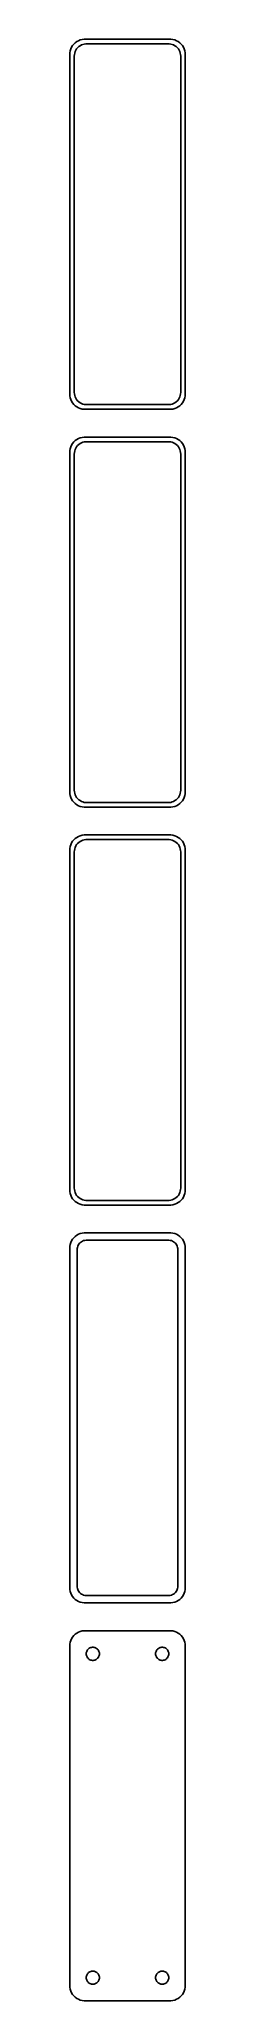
# Model space of a CAD drawing. Header units: metres. Extents: x -19 to 19, y 585 to 1221.
import ezdxf

# ---------------------------------------------------------------- set-up
doc = ezdxf.new("R2010")
doc.units = ezdxf.units.M

msp = doc.modelspace()

# ---------------------------------------------------------------- linework, layer by layer
for p, q in [((-18.7106, 1216.63), (-18.75, 1216)), ((-18.75, 1216), (-18.75, 1106)), ((-18.5929, 1217.24), (-18.7106, 1216.63)), ((-18.3989, 1217.84), (-18.5929, 1217.24)), ((-18.1315, 1218.41), (-18.3989, 1217.84)), ((-17.7951, 1218.94), (-18.1315, 1218.41)), ((-17.3948, 1219.42), (-17.7951, 1218.94)), ((-16.9371, 1219.85), (-17.3948, 1219.42)), ((-17.25, 1215.5), (-17.2184, 1216)), ((-17.25, 1106.5), (-17.25, 1215.5)), ((-17.2184, 1216), (-17.1243, 1216.49)), ((-17.1243, 1216.49), (-16.9691, 1216.97)), ((-16.9691, 1216.97), (-16.7552, 1217.43)), ((-16.4291, 1220.22), (-16.9371, 1219.85)), ((-16.7552, 1217.43), (-16.4861, 1217.85)), ((-16.4861, 1217.85), (-16.1659, 1218.24)), ((-15.8789, 1220.52), (-16.4291, 1220.22)), ((-16.1659, 1218.24), (-15.7997, 1218.58)), ((-15.2951, 1220.76), (-15.8789, 1220.52)), ((-15.7997, 1218.58), (-15.3933, 1218.88)), ((-15.3933, 1218.88), (-14.9531, 1219.12)), ((-14.6869, 1220.91), (-15.2951, 1220.76)), ((-14.9531, 1219.12), (-14.4861, 1219.3)), ((-14.0639, 1220.99), (-14.6869, 1220.91)), ((-14.4861, 1219.3), (-13.9995, 1219.43)), ((14.0639, 1220.99), (-14.0639, 1220.99)), ((-13.9995, 1219.43), (-13.5012, 1219.49)), ((-13.5012, 1219.49), (13.5012, 1219.49)), ((13.5012, 1219.49), (13.9995, 1219.43)), ((13.9995, 1219.43), (14.4861, 1219.3)), ((14.6869, 1220.91), (14.0639, 1220.99)), ((14.4861, 1219.3), (14.9531, 1219.12)), ((15.2951, 1220.76), (14.6869, 1220.91)), ((14.9531, 1219.12), (15.3933, 1218.88)), ((15.8789, 1220.52), (15.2951, 1220.76)), ((15.3933, 1218.88), (15.7997, 1218.58)), ((15.7997, 1218.58), (16.1659, 1218.24)), ((16.4291, 1220.22), (15.8789, 1220.52)), ((16.1659, 1218.24), (16.4861, 1217.85)), ((16.9371, 1219.85), (16.4291, 1220.22)), ((16.4861, 1217.85), (16.7552, 1217.43)), ((16.7552, 1217.43), (16.9691, 1216.97)), ((17.3948, 1219.42), (16.9371, 1219.85)), ((16.9691, 1216.97), (17.1243, 1216.49)), ((17.1243, 1216.49), (17.2184, 1216)), ((17.2184, 1216), (17.25, 1215.5)), ((17.25, 1215.5), (17.25, 1106.5)), ((17.7951, 1218.94), (17.3948, 1219.42)), ((18.1315, 1218.41), (17.7951, 1218.94)), ((18.3989, 1217.84), (18.1315, 1218.41)), ((18.5929, 1217.24), (18.3989, 1217.84)), ((18.7106, 1216.63), (18.5929, 1217.24)), ((18.75, 1216), (18.7106, 1216.63)), ((18.75, 1106), (18.75, 1216)), ((-18.75, 1106), (-18.7106, 1105.37)), ((-18.7106, 1105.37), (-18.5929, 1104.76)), ((-18.5929, 1104.76), (-18.3989, 1104.16)), ((-18.3989, 1104.16), (-18.1315, 1103.59)), ((-18.1315, 1103.59), (-17.7951, 1103.06)), ((-17.7951, 1103.06), (-17.3948, 1102.58)), ((-17.3948, 1102.58), (-16.9371, 1102.15)), ((-17.2184, 1106), (-17.25, 1106.5)), ((-17.1243, 1105.51), (-17.2184, 1106)), ((-16.9691, 1105.03), (-17.1243, 1105.51)), ((-16.7552, 1104.57), (-16.9691, 1105.03)), ((-16.9371, 1102.15), (-16.4291, 1101.78)), ((-16.4861, 1104.15), (-16.7552, 1104.57)), ((-16.1659, 1103.76), (-16.4861, 1104.15)), ((-16.4291, 1101.78), (-15.8789, 1101.48)), ((-15.7997, 1103.42), (-16.1659, 1103.76)), ((-15.8789, 1101.48), (-15.2951, 1101.24)), ((-15.3933, 1103.12), (-15.7997, 1103.42)), ((-14.9531, 1102.88), (-15.3933, 1103.12)), ((-15.2951, 1101.24), (-14.6869, 1101.09)), ((-14.4861, 1102.7), (-14.9531, 1102.88)), ((-14.6869, 1101.09), (-14.0639, 1101.01)), ((-13.9995, 1102.57), (-14.4861, 1102.7)), ((-14.0639, 1101.01), (14.0639, 1101.01)), ((-13.5012, 1102.51), (-13.9995, 1102.57)), ((13.5012, 1102.51), (-13.5012, 1102.51)), ((13.9995, 1102.57), (13.5012, 1102.51)), ((14.4861, 1102.7), (13.9995, 1102.57)), ((14.0639, 1101.01), (14.6869, 1101.09)), ((14.9531, 1102.88), (14.4861, 1102.7)), ((14.6869, 1101.09), (15.2951, 1101.24)), ((15.3933, 1103.12), (14.9531, 1102.88)), ((15.2951, 1101.24), (15.8789, 1101.48)), ((15.7997, 1103.42), (15.3933, 1103.12)), ((16.1659, 1103.76), (15.7997, 1103.42)), ((15.8789, 1101.48), (16.4291, 1101.78)), ((16.4861, 1104.15), (16.1659, 1103.76)), ((16.4291, 1101.78), (16.9371, 1102.15)), ((16.7552, 1104.57), (16.4861, 1104.15)), ((16.9691, 1105.03), (16.7552, 1104.57)), ((16.9371, 1102.15), (17.3948, 1102.58)), ((17.1243, 1105.51), (16.9691, 1105.03)), ((17.2184, 1106), (17.1243, 1105.51)), ((17.25, 1106.5), (17.2184, 1106)), ((17.3948, 1102.58), (17.7951, 1103.06)), ((17.7951, 1103.06), (18.1315, 1103.59)), ((18.1315, 1103.59), (18.3989, 1104.16)), ((18.3989, 1104.16), (18.5929, 1104.76)), ((18.5929, 1104.76), (18.7106, 1105.37)), ((18.7106, 1105.37), (18.75, 1106)), ((-18.7106, 1087.63), (-18.75, 1087)), ((-18.5929, 1088.24), (-18.7106, 1087.63)), ((-18.3989, 1088.84), (-18.5929, 1088.24)), ((-18.1315, 1089.41), (-18.3989, 1088.84)), ((-17.7951, 1089.94), (-18.1315, 1089.41)), ((-17.3948, 1090.42), (-17.7951, 1089.94)), ((-16.9371, 1090.85), (-17.3948, 1090.42)), ((-17.1243, 1087.49), (-16.9691, 1087.97)), ((-16.9691, 1087.97), (-16.7552, 1088.43)), ((-16.4291, 1091.22), (-16.9371, 1090.85)), ((-16.7552, 1088.43), (-16.4861, 1088.85)), ((-16.4861, 1088.85), (-16.1659, 1089.24)), ((-15.8789, 1091.52), (-16.4291, 1091.22)), ((-16.1659, 1089.24), (-15.7997, 1089.58)), ((-15.2951, 1091.76), (-15.8789, 1091.52)), ((-15.7997, 1089.58), (-15.3933, 1089.88)), ((-15.3933, 1089.88), (-14.9531, 1090.12)), ((-14.6869, 1091.91), (-15.2951, 1091.76)), ((-14.9531, 1090.12), (-14.4861, 1090.3)), ((-14.0639, 1091.99), (-14.6869, 1091.91)), ((-14.4861, 1090.3), (-13.9995, 1090.43)), ((14.0639, 1091.99), (-14.0639, 1091.99)), ((-13.9995, 1090.43), (-13.5012, 1090.49)), ((-13.5012, 1090.49), (13.5012, 1090.49)), ((13.5012, 1090.49), (13.9995, 1090.43)), ((13.9995, 1090.43), (14.4861, 1090.3)), ((14.6869, 1091.91), (14.0639, 1091.99)), ((14.4861, 1090.3), (14.9531, 1090.12)), ((15.2951, 1091.76), (14.6869, 1091.91)), ((14.9531, 1090.12), (15.3933, 1089.88)), ((15.8789, 1091.52), (15.2951, 1091.76)), ((15.3933, 1089.88), (15.7997, 1089.58)), ((15.7997, 1089.58), (16.1659, 1089.24)), ((16.4291, 1091.22), (15.8789, 1091.52)), ((16.1659, 1089.24), (16.4861, 1088.85)), ((16.9371, 1090.85), (16.4291, 1091.22)), ((16.4861, 1088.85), (16.7552, 1088.43)), ((16.7552, 1088.43), (16.9691, 1087.97)), ((17.3948, 1090.42), (16.9371, 1090.85)), ((16.9691, 1087.97), (17.1243, 1087.49)), ((17.7951, 1089.94), (17.3948, 1090.42)), ((18.1315, 1089.41), (17.7951, 1089.94)), ((18.3989, 1088.84), (18.1315, 1089.41)), ((18.5929, 1088.24), (18.3989, 1088.84)), ((18.7106, 1087.63), (18.5929, 1088.24)), ((18.75, 1087), (18.7106, 1087.63)), ((-18.75, 1087), (-18.75, 977)), ((-17.25, 1086.5), (-17.2184, 1087)), ((-17.25, 977.5), (-17.25, 1086.5)), ((-17.2184, 1087), (-17.1243, 1087.49)), ((17.1243, 1087.49), (17.2184, 1087)), ((17.2184, 1087), (17.25, 1086.5)), ((17.25, 1086.5), (17.25, 977.5)), ((18.75, 977), (18.75, 1087)), ((-18.75, 977), (-18.7106, 976.373)), ((-18.7106, 976.373), (-18.5929, 975.757)), ((-18.5929, 975.757), (-18.3989, 975.159)), ((-18.3989, 975.159), (-18.1315, 974.591)), ((-18.1315, 974.591), (-17.7951, 974.061)), ((-17.7951, 974.061), (-17.3948, 973.577)), ((-17.3948, 973.577), (-16.9371, 973.147)), ((-17.2184, 976.999), (-17.25, 977.5)), ((-17.1243, 976.505), (-17.2184, 976.999)), ((-16.9691, 976.028), (-17.1243, 976.505)), ((-16.7552, 975.573), (-16.9691, 976.028)), ((-16.9371, 973.147), (-16.4291, 972.778)), ((-16.4861, 975.149), (-16.7552, 975.573)), ((-16.1659, 974.762), (-16.4861, 975.149)), ((-15.7997, 974.418), (-16.1659, 974.762)), ((-15.3933, 974.123), (-15.7997, 974.418)), ((-14.9531, 973.881), (-15.3933, 974.123)), ((-14.4861, 973.696), (-14.9531, 973.881)), ((-13.9995, 973.571), (-14.4861, 973.696)), ((-13.5012, 973.508), (-13.9995, 973.571)), ((13.5012, 973.508), (-13.5012, 973.508)), ((13.9995, 973.571), (13.5012, 973.508)), ((14.4861, 973.696), (13.9995, 973.571)), ((14.9531, 973.881), (14.4861, 973.696)), ((15.3933, 974.123), (14.9531, 973.881)), ((15.7997, 974.418), (15.3933, 974.123)), ((16.1659, 974.762), (15.7997, 974.418)), ((16.4861, 975.149), (16.1659, 974.762)), ((16.4291, 972.778), (16.9371, 973.147)), ((16.7552, 975.573), (16.4861, 975.149)), ((16.9691, 976.028), (16.7552, 975.573)), ((16.9371, 973.147), (17.3948, 973.577)), ((17.1243, 976.505), (16.9691, 976.028)), ((17.2184, 976.999), (17.1243, 976.505)), ((17.25, 977.5), (17.2184, 976.999)), ((17.3948, 973.577), (17.7951, 974.061)), ((17.7951, 974.061), (18.1315, 974.591)), ((18.1315, 974.591), (18.3989, 975.159)), ((18.3989, 975.159), (18.5929, 975.757)), ((18.5929, 975.757), (18.7106, 976.373)), ((18.7106, 976.373), (18.75, 977)), ((-16.4291, 972.778), (-15.8789, 972.476)), ((-15.8789, 972.476), (-15.2951, 972.245)), ((-15.2951, 972.245), (-14.6869, 972.089)), ((-14.6869, 972.089), (-14.0639, 972.01)), ((-14.0639, 972.01), (14.0639, 972.01)), ((14.0639, 972.01), (14.6869, 972.089)), ((14.6869, 972.089), (15.2951, 972.245)), ((15.2951, 972.245), (15.8789, 972.476)), ((15.8789, 972.476), (16.4291, 972.778)), ((-18.1315, 960.409), (-18.3989, 959.841)), ((-17.7951, 960.939), (-18.1315, 960.409)), ((-17.3948, 961.423), (-17.7951, 960.939)), ((-16.9371, 961.853), (-17.3948, 961.423)), ((-16.4291, 962.222), (-16.9371, 961.853)), ((-15.8789, 962.524), (-16.4291, 962.222)), ((-16.1659, 960.238), (-15.7997, 960.582)), ((-15.2951, 962.755), (-15.8789, 962.524)), ((-15.7997, 960.582), (-15.3933, 960.877)), ((-15.3933, 960.877), (-14.9531, 961.119)), ((-14.6869, 962.911), (-15.2951, 962.755)), ((-14.9531, 961.119), (-14.4861, 961.304)), ((-14.0639, 962.99), (-14.6869, 962.911)), ((-14.4861, 961.304), (-13.9995, 961.429)), ((14.0639, 962.99), (-14.0639, 962.99)), ((-13.9995, 961.429), (-13.5012, 961.492)), ((-13.5012, 961.492), (13.5012, 961.492)), ((13.5012, 961.492), (13.9995, 961.429)), ((13.9995, 961.429), (14.4861, 961.304)), ((14.6869, 962.911), (14.0639, 962.99)), ((14.4861, 961.304), (14.9531, 961.119)), ((15.2951, 962.755), (14.6869, 962.911)), ((14.9531, 961.119), (15.3933, 960.877)), ((15.8789, 962.524), (15.2951, 962.755)), ((15.3933, 960.877), (15.7997, 960.582)), ((15.7997, 960.582), (16.1659, 960.238)), ((16.4291, 962.222), (15.8789, 962.524)), ((16.9371, 961.853), (16.4291, 962.222)), ((17.3948, 961.423), (16.9371, 961.853)), ((17.7951, 960.939), (17.3948, 961.423)), ((18.1315, 960.409), (17.7951, 960.939)), ((18.3989, 959.841), (18.1315, 960.409)), ((-18.7106, 958.627), (-18.75, 958)), ((-18.75, 958), (-18.75, 848)), ((-18.5929, 959.243), (-18.7106, 958.627)), ((-18.3989, 959.841), (-18.5929, 959.243)), ((-17.25, 957.5), (-17.2184, 958.001)), ((-17.25, 848.5), (-17.25, 957.5)), ((-17.2184, 958.001), (-17.1243, 958.495)), ((-17.1243, 958.495), (-16.9691, 958.972)), ((-16.9691, 958.972), (-16.7552, 959.427)), ((-16.7552, 959.427), (-16.4861, 959.851)), ((-16.4861, 959.851), (-16.1659, 960.238)), ((16.1659, 960.238), (16.4861, 959.851)), ((16.4861, 959.851), (16.7552, 959.427)), ((16.7552, 959.427), (16.9691, 958.972)), ((16.9691, 958.972), (17.1243, 958.495)), ((17.1243, 958.495), (17.2184, 958.001)), ((17.2184, 958.001), (17.25, 957.5)), ((17.25, 957.5), (17.25, 848.5)), ((18.5929, 959.243), (18.3989, 959.841)), ((18.7106, 958.627), (18.5929, 959.243)), ((18.75, 958), (18.7106, 958.627)), ((18.75, 848), (18.75, 958)), ((-18.75, 848), (-18.7106, 847.373)), ((-18.7106, 847.373), (-18.5929, 846.757)), ((-18.5929, 846.757), (-18.3989, 846.159)), ((-18.3989, 846.159), (-18.1315, 845.591)), ((-17.2184, 847.999), (-17.25, 848.5)), ((-17.1243, 847.505), (-17.2184, 847.999)), ((-16.9691, 847.028), (-17.1243, 847.505)), ((-16.7552, 846.573), (-16.9691, 847.028)), ((-16.4861, 846.149), (-16.7552, 846.573)), ((-16.1659, 845.762), (-16.4861, 846.149)), ((16.4861, 846.149), (16.1659, 845.762)), ((16.7552, 846.573), (16.4861, 846.149)), ((16.9691, 847.028), (16.7552, 846.573)), ((17.1243, 847.505), (16.9691, 847.028)), ((17.2184, 847.999), (17.1243, 847.505)), ((17.25, 848.5), (17.2184, 847.999)), ((18.1315, 845.591), (18.3989, 846.159)), ((18.3989, 846.159), (18.5929, 846.757)), ((18.5929, 846.757), (18.7106, 847.373)), ((18.7106, 847.373), (18.75, 848)), ((-18.1315, 845.591), (-17.7951, 845.061)), ((-17.7951, 845.061), (-17.3948, 844.577)), ((-17.3948, 844.577), (-16.9371, 844.147)), ((-16.9371, 844.147), (-16.4291, 843.778)), ((-16.4291, 843.778), (-15.8789, 843.476)), ((-15.7997, 845.418), (-16.1659, 845.762)), ((-15.8789, 843.476), (-15.2951, 843.245)), ((-15.3933, 845.123), (-15.7997, 845.418)), ((-14.9531, 844.881), (-15.3933, 845.123)), ((-15.2951, 843.245), (-14.6869, 843.089)), ((-14.4861, 844.696), (-14.9531, 844.881)), ((-14.6869, 843.089), (-14.0639, 843.01)), ((-13.9995, 844.571), (-14.4861, 844.696)), ((-14.0639, 843.01), (14.0639, 843.01)), ((-13.5012, 844.508), (-13.9995, 844.571)), ((13.5012, 844.508), (-13.5012, 844.508)), ((13.9995, 844.571), (13.5012, 844.508)), ((14.4861, 844.696), (13.9995, 844.571)), ((14.0639, 843.01), (14.6869, 843.089)), ((14.9531, 844.881), (14.4861, 844.696)), ((14.6869, 843.089), (15.2951, 843.245)), ((15.3933, 845.123), (14.9531, 844.881)), ((15.2951, 843.245), (15.8789, 843.476)), ((15.7997, 845.418), (15.3933, 845.123)), ((16.1659, 845.762), (15.7997, 845.418)), ((15.8789, 843.476), (16.4291, 843.778)), ((16.4291, 843.778), (16.9371, 844.147)), ((16.9371, 844.147), (17.3948, 844.577)), ((17.3948, 844.577), (17.7951, 845.061)), ((17.7951, 845.061), (18.1315, 845.591)), ((-16.4291, 833.222), (-16.9371, 832.853)), ((-15.8789, 833.524), (-16.4291, 833.222)), ((-15.2951, 833.755), (-15.8789, 833.524)), ((-14.6869, 833.911), (-15.2951, 833.755)), ((-14.0639, 833.99), (-14.6869, 833.911)), ((14.0639, 833.99), (-14.0639, 833.99)), ((14.6869, 833.911), (14.0639, 833.99)), ((15.2951, 833.755), (14.6869, 833.911)), ((15.8789, 833.524), (15.2951, 833.755)), ((16.4291, 833.222), (15.8789, 833.524)), ((16.9371, 832.853), (16.4291, 833.222)), ((-18.7106, 829.627), (-18.75, 829)), ((-18.75, 829), (-18.75, 719)), ((-18.5929, 830.243), (-18.7106, 829.627)), ((-18.3989, 830.841), (-18.5929, 830.243)), ((-18.1315, 831.409), (-18.3989, 830.841)), ((-17.7951, 831.939), (-18.1315, 831.409)), ((-17.3948, 832.423), (-17.7951, 831.939)), ((-16.9371, 832.853), (-17.3948, 832.423)), ((-16.3629, 828.5), (-16.3384, 828.89)), ((-16.3629, 719.5), (-16.3629, 828.5)), ((-16.3384, 828.89), (-16.2651, 829.274)), ((-16.2651, 829.274), (-16.1443, 829.646)), ((-16.1443, 829.646), (-15.9779, 830)), ((-15.9779, 830), (-15.7684, 830.33)), ((-15.7684, 830.33), (-15.5192, 830.631)), ((-15.5192, 830.631), (-15.2342, 830.899)), ((-15.2342, 830.899), (-14.918, 831.128)), ((-14.918, 831.128), (-14.5754, 831.317)), ((-14.5754, 831.317), (-14.2119, 831.461)), ((-14.2119, 831.461), (-13.8333, 831.558)), ((-13.8333, 831.558), (-13.4454, 831.607)), ((-13.4454, 831.607), (13.4454, 831.607)), ((13.4454, 831.607), (13.8333, 831.558)), ((13.8333, 831.558), (14.2119, 831.461)), ((14.2119, 831.461), (14.5754, 831.317)), ((14.5754, 831.317), (14.918, 831.128)), ((14.918, 831.128), (15.2342, 830.899)), ((15.2342, 830.899), (15.5192, 830.631)), ((15.5192, 830.631), (15.7684, 830.33)), ((15.7684, 830.33), (15.9779, 830)), ((15.9779, 830), (16.1443, 829.646)), ((16.1443, 829.646), (16.2651, 829.274)), ((16.2651, 829.274), (16.3384, 828.89)), ((16.3384, 828.89), (16.3629, 828.5)), ((16.3629, 828.5), (16.3629, 719.5)), ((17.3948, 832.423), (16.9371, 832.853)), ((17.7951, 831.939), (17.3948, 832.423)), ((18.1315, 831.409), (17.7951, 831.939)), ((18.3989, 830.841), (18.1315, 831.409)), ((18.5929, 830.243), (18.3989, 830.841)), ((18.7106, 829.627), (18.5929, 830.243)), ((18.75, 829), (18.7106, 829.627)), ((18.75, 719), (18.75, 829)), ((-18.75, 719), (-18.7106, 718.373)), ((-16.3384, 719.11), (-16.3629, 719.5)), ((-16.2651, 718.726), (-16.3384, 719.11)), ((-16.1443, 718.354), (-16.2651, 718.726)), ((16.2651, 718.726), (16.1443, 718.354)), ((16.3384, 719.11), (16.2651, 718.726)), ((16.3629, 719.5), (16.3384, 719.11)), ((18.7106, 718.373), (18.75, 719)), ((-18.7106, 718.373), (-18.5929, 717.757)), ((-18.5929, 717.757), (-18.3989, 717.159)), ((-18.3989, 717.159), (-18.1315, 716.591)), ((-18.1315, 716.591), (-17.7951, 716.061)), ((-17.7951, 716.061), (-17.3948, 715.577)), ((-17.3948, 715.577), (-16.9371, 715.147)), ((-16.9371, 715.147), (-16.4291, 714.778)), ((-16.4291, 714.778), (-15.8789, 714.476)), ((-15.9779, 718), (-16.1443, 718.354)), ((-15.7684, 717.67), (-15.9779, 718)), ((-15.8789, 714.476), (-15.2951, 714.245)), ((-15.5192, 717.369), (-15.7684, 717.67)), ((-15.2342, 717.101), (-15.5192, 717.369)), ((-15.2951, 714.245), (-14.6869, 714.089)), ((-14.918, 716.872), (-15.2342, 717.101)), ((-14.5754, 716.683), (-14.918, 716.872)), ((-14.6869, 714.089), (-14.0639, 714.01)), ((-14.2119, 716.539), (-14.5754, 716.683)), ((-13.8333, 716.442), (-14.2119, 716.539)), ((-14.0639, 714.01), (14.0639, 714.01)), ((-13.4454, 716.393), (-13.8333, 716.442)), ((13.4454, 716.393), (-13.4454, 716.393)), ((13.8333, 716.442), (13.4454, 716.393)), ((14.2119, 716.539), (13.8333, 716.442)), ((14.0639, 714.01), (14.6869, 714.089)), ((14.5754, 716.683), (14.2119, 716.539)), ((14.918, 716.872), (14.5754, 716.683)), ((14.6869, 714.089), (15.2951, 714.245)), ((15.2342, 717.101), (14.918, 716.872)), ((15.5192, 717.369), (15.2342, 717.101)), ((15.2951, 714.245), (15.8789, 714.476)), ((15.7684, 717.67), (15.5192, 717.369)), ((15.9779, 718), (15.7684, 717.67)), ((15.8789, 714.476), (16.4291, 714.778)), ((16.1443, 718.354), (15.9779, 718)), ((16.4291, 714.778), (16.9371, 715.147)), ((16.9371, 715.147), (17.3948, 715.577)), ((17.3948, 715.577), (17.7951, 716.061)), ((17.7951, 716.061), (18.1315, 716.591)), ((18.1315, 716.591), (18.3989, 717.159)), ((18.3989, 717.159), (18.5929, 717.757)), ((18.5929, 717.757), (18.7106, 718.373)), ((-18.7106, 700.627), (-18.75, 700)), ((-18.75, 700), (-18.75, 590)), ((-18.5929, 701.243), (-18.7106, 700.627)), ((-18.3989, 701.841), (-18.5929, 701.243)), ((-18.1315, 702.409), (-18.3989, 701.841)), ((-17.7951, 702.939), (-18.1315, 702.409)), ((-17.3948, 703.423), (-17.7951, 702.939)), ((-16.9371, 703.853), (-17.3948, 703.423)), ((-16.4291, 704.222), (-16.9371, 703.853)), ((-15.8789, 704.524), (-16.4291, 704.222)), ((-15.2951, 704.755), (-15.8789, 704.524)), ((-14.6869, 704.911), (-15.2951, 704.755)), ((-14.0639, 704.99), (-14.6869, 704.911)), ((14.0639, 704.99), (-14.0639, 704.99)), ((-11.9098, 699.531), (-11.6501, 699.597)), ((-11.6501, 699.597), (-11.3841, 699.631)), ((-11.3841, 699.631), (-11.1159, 699.631)), ((-11.1159, 699.631), (-10.8499, 699.597)), ((-10.8499, 699.597), (-10.5901, 699.531)), ((10.5901, 699.531), (10.8499, 699.597)), ((10.8499, 699.597), (11.1159, 699.631)), ((11.1159, 699.631), (11.3841, 699.631)), ((11.3841, 699.631), (11.6501, 699.597)), ((11.6501, 699.597), (11.9098, 699.531)), ((14.6869, 704.911), (14.0639, 704.99)), ((15.2951, 704.755), (14.6869, 704.911)), ((15.8789, 704.524), (15.2951, 704.755)), ((16.4291, 704.222), (15.8789, 704.524)), ((16.9371, 703.853), (16.4291, 704.222)), ((17.3948, 703.423), (16.9371, 703.853)), ((17.7951, 702.939), (17.3948, 703.423)), ((18.1315, 702.409), (17.7951, 702.939)), ((18.3989, 701.841), (18.1315, 702.409)), ((18.5929, 701.243), (18.3989, 701.841)), ((18.7106, 700.627), (18.5929, 701.243)), ((18.75, 700), (18.7106, 700.627)), ((18.75, 590), (18.75, 700)), ((-13.3853, 697.5), (-13.3685, 697.768)), ((-13.3685, 697.232), (-13.3853, 697.5)), ((-13.3685, 697.768), (-13.3182, 698.031)), ((-13.3182, 696.969), (-13.3685, 697.232)), ((-13.3182, 698.031), (-13.2353, 698.286)), ((-13.2353, 696.714), (-13.3182, 696.969)), ((-13.2353, 698.286), (-13.1212, 698.529)), ((-13.1212, 696.471), (-13.2353, 696.714)), ((-13.1212, 698.529), (-12.9775, 698.755)), ((-12.9775, 696.245), (-13.1212, 696.471)), ((-12.9775, 698.755), (-12.8065, 698.962)), ((-12.8065, 696.038), (-12.9775, 696.245)), ((-12.8065, 698.962), (-12.6111, 699.145)), ((-12.6111, 695.855), (-12.8065, 696.038)), ((-12.6111, 699.145), (-12.3941, 699.303)), ((-12.3941, 695.697), (-12.6111, 695.855)), ((-12.3941, 699.303), (-12.1591, 699.432)), ((-12.1591, 695.568), (-12.3941, 695.697)), ((-12.1591, 699.432), (-11.9098, 699.531)), ((-11.9098, 695.469), (-12.1591, 695.568)), ((-11.6501, 695.403), (-11.9098, 695.469)), ((-11.3841, 695.369), (-11.6501, 695.403)), ((-11.1159, 695.369), (-11.3841, 695.369)), ((-10.8499, 695.403), (-11.1159, 695.369)), ((-10.5901, 695.469), (-10.8499, 695.403)), ((-10.5901, 699.531), (-10.3408, 699.432)), ((-10.3408, 695.568), (-10.5901, 695.469)), ((-10.3408, 699.432), (-10.1059, 699.303)), ((-10.1059, 695.697), (-10.3408, 695.568)), ((-10.1059, 699.303), (-9.8889, 699.145)), ((-9.8889, 695.855), (-10.1059, 695.697)), ((-9.8889, 699.145), (-9.69344, 698.962)), ((-9.69344, 696.038), (-9.8889, 695.855)), ((-9.69344, 698.962), (-9.52251, 698.755)), ((-9.52251, 696.245), (-9.69344, 696.038)), ((-9.52251, 698.755), (-9.37881, 698.529)), ((-9.37881, 696.471), (-9.52251, 696.245)), ((-9.37881, 698.529), (-9.26465, 698.286)), ((-9.26465, 696.714), (-9.37881, 696.471)), ((-9.26465, 698.286), (-9.18178, 698.031)), ((-9.18178, 696.969), (-9.26465, 696.714)), ((-9.18178, 698.031), (-9.13153, 697.768)), ((-9.13153, 697.232), (-9.18178, 696.969)), ((-9.13153, 697.768), (-9.1147, 697.5)), ((-9.1147, 697.5), (-9.13153, 697.232)), ((9.1147, 697.5), (9.13153, 697.768)), ((9.13153, 697.232), (9.1147, 697.5)), ((9.13153, 697.768), (9.18178, 698.031)), ((9.18178, 696.969), (9.13153, 697.232)), ((9.18178, 698.031), (9.26465, 698.286)), ((9.26465, 696.714), (9.18178, 696.969)), ((9.26465, 698.286), (9.37881, 698.529)), ((9.37881, 696.471), (9.26465, 696.714)), ((9.37881, 698.529), (9.52251, 698.755)), ((9.52251, 696.245), (9.37881, 696.471)), ((9.52251, 698.755), (9.69344, 698.962)), ((9.69344, 696.038), (9.52251, 696.245)), ((9.69344, 698.962), (9.8889, 699.145)), ((9.8889, 695.855), (9.69344, 696.038)), ((9.8889, 699.145), (10.1059, 699.303)), ((10.1059, 695.697), (9.8889, 695.855)), ((10.1059, 699.303), (10.3408, 699.432)), ((10.3408, 695.568), (10.1059, 695.697)), ((10.3408, 699.432), (10.5901, 699.531)), ((10.5901, 695.469), (10.3408, 695.568)), ((10.8499, 695.403), (10.5901, 695.469)), ((11.1159, 695.369), (10.8499, 695.403)), ((11.3841, 695.369), (11.1159, 695.369)), ((11.6501, 695.403), (11.3841, 695.369)), ((11.9098, 695.469), (11.6501, 695.403)), ((11.9098, 699.531), (12.1591, 699.432)), ((12.1591, 695.568), (11.9098, 695.469)), ((12.1591, 699.432), (12.3941, 699.303)), ((12.3941, 695.697), (12.1591, 695.568)), ((12.3941, 699.303), (12.6111, 699.145)), ((12.6111, 695.855), (12.3941, 695.697)), ((12.6111, 699.145), (12.8065, 698.962)), ((12.8065, 696.038), (12.6111, 695.855)), ((12.8065, 698.962), (12.9775, 698.755)), ((12.9775, 696.245), (12.8065, 696.038)), ((12.9775, 698.755), (13.1212, 698.529)), ((13.1212, 696.471), (12.9775, 696.245)), ((13.1212, 698.529), (13.2353, 698.286)), ((13.2353, 696.714), (13.1212, 696.471)), ((13.2353, 698.286), (13.3182, 698.031)), ((13.3182, 696.969), (13.2353, 696.714)), ((13.3182, 698.031), (13.3685, 697.768)), ((13.3685, 697.232), (13.3182, 696.969)), ((13.3685, 697.768), (13.3853, 697.5)), ((13.3853, 697.5), (13.3685, 697.232)), ((-13.3853, 592.5), (-13.3685, 592.768)), ((-13.3685, 592.232), (-13.3853, 592.5)), ((-13.3685, 592.768), (-13.3182, 593.031)), ((-13.3182, 591.969), (-13.3685, 592.232)), ((-13.3182, 593.031), (-13.2353, 593.286)), ((-13.2353, 591.714), (-13.3182, 591.969)), ((-13.2353, 593.286), (-13.1212, 593.529)), ((-13.1212, 591.471), (-13.2353, 591.714)), ((-13.1212, 593.529), (-12.9775, 593.755)), ((-12.9775, 591.245), (-13.1212, 591.471)), ((-12.9775, 593.755), (-12.8065, 593.962)), ((-12.8065, 593.962), (-12.6111, 594.145)), ((-12.6111, 594.145), (-12.3941, 594.303)), ((-12.3941, 594.303), (-12.1591, 594.432)), ((-12.1591, 594.432), (-11.9098, 594.531)), ((-11.9098, 594.531), (-11.6501, 594.597)), ((-11.6501, 594.597), (-11.3841, 594.631)), ((-11.3841, 594.631), (-11.1159, 594.631)), ((-11.1159, 594.631), (-10.8499, 594.597)), ((-10.8499, 594.597), (-10.5901, 594.531)), ((-10.5901, 594.531), (-10.3408, 594.432)), ((-10.3408, 594.432), (-10.1059, 594.303)), ((-10.1059, 594.303), (-9.8889, 594.145)), ((-9.8889, 594.145), (-9.69344, 593.962)), ((-9.69344, 593.962), (-9.52251, 593.755)), ((-9.52251, 593.755), (-9.37881, 593.529)), ((-9.37881, 591.471), (-9.52251, 591.245)), ((-9.37881, 593.529), (-9.26465, 593.286)), ((-9.26465, 591.714), (-9.37881, 591.471)), ((-9.26465, 593.286), (-9.18178, 593.031)), ((-9.18178, 591.969), (-9.26465, 591.714)), ((-9.18178, 593.031), (-9.13153, 592.768)), ((-9.13153, 592.232), (-9.18178, 591.969)), ((-9.13153, 592.768), (-9.1147, 592.5)), ((-9.1147, 592.5), (-9.13153, 592.232)), ((9.1147, 592.5), (9.13153, 592.768)), ((9.13153, 592.232), (9.1147, 592.5)), ((9.13153, 592.768), (9.18178, 593.031)), ((9.18178, 591.969), (9.13153, 592.232)), ((9.18178, 593.031), (9.26465, 593.286)), ((9.26465, 591.714), (9.18178, 591.969)), ((9.26465, 593.286), (9.37881, 593.529)), ((9.37881, 591.471), (9.26465, 591.714)), ((9.37881, 593.529), (9.52251, 593.755)), ((9.52251, 591.245), (9.37881, 591.471)), ((9.52251, 593.755), (9.69344, 593.962)), ((9.69344, 593.962), (9.8889, 594.145)), ((9.8889, 594.145), (10.1059, 594.303)), ((10.1059, 594.303), (10.3408, 594.432)), ((10.3408, 594.432), (10.5901, 594.531)), ((10.5901, 594.531), (10.8499, 594.597)), ((10.8499, 594.597), (11.1159, 594.631)), ((11.1159, 594.631), (11.3841, 594.631)), ((11.3841, 594.631), (11.6501, 594.597)), ((11.6501, 594.597), (11.9098, 594.531)), ((11.9098, 594.531), (12.1591, 594.432)), ((12.1591, 594.432), (12.3941, 594.303)), ((12.3941, 594.303), (12.6111, 594.145)), ((12.6111, 594.145), (12.8065, 593.962)), ((12.8065, 593.962), (12.9775, 593.755)), ((12.9775, 593.755), (13.1212, 593.529)), ((13.1212, 591.471), (12.9775, 591.245)), ((13.1212, 593.529), (13.2353, 593.286)), ((13.2353, 591.714), (13.1212, 591.471)), ((13.2353, 593.286), (13.3182, 593.031)), ((13.3182, 591.969), (13.2353, 591.714)), ((13.3182, 593.031), (13.3685, 592.768)), ((13.3685, 592.232), (13.3182, 591.969)), ((13.3685, 592.768), (13.3853, 592.5)), ((13.3853, 592.5), (13.3685, 592.232)), ((-18.75, 590), (-18.7106, 589.373)), ((-18.7106, 589.373), (-18.5929, 588.757)), ((-18.5929, 588.757), (-18.3989, 588.159)), ((-18.3989, 588.159), (-18.1315, 587.591)), ((-18.1315, 587.591), (-17.7951, 587.061)), ((-17.7951, 587.061), (-17.3948, 586.577)), ((-17.3948, 586.577), (-16.9371, 586.147)), ((-16.9371, 586.147), (-16.4291, 585.778)), ((-16.4291, 585.778), (-15.8789, 585.476)), ((-15.8789, 585.476), (-15.2951, 585.245)), ((-15.2951, 585.245), (-14.6869, 585.089)), ((-12.8065, 591.038), (-12.9775, 591.245)), ((-12.6111, 590.855), (-12.8065, 591.038)), ((-12.3941, 590.697), (-12.6111, 590.855)), ((-12.1591, 590.568), (-12.3941, 590.697)), ((-11.9098, 590.469), (-12.1591, 590.568)), ((-11.6501, 590.403), (-11.9098, 590.469)), ((-11.3841, 590.369), (-11.6501, 590.403)), ((-11.1159, 590.369), (-11.3841, 590.369)), ((-10.8499, 590.403), (-11.1159, 590.369)), ((-10.5901, 590.469), (-10.8499, 590.403)), ((-10.3408, 590.568), (-10.5901, 590.469)), ((-10.1059, 590.697), (-10.3408, 590.568)), ((-9.8889, 590.855), (-10.1059, 590.697)), ((-9.69344, 591.038), (-9.8889, 590.855)), ((-9.52251, 591.245), (-9.69344, 591.038)), ((9.69344, 591.038), (9.52251, 591.245)), ((9.8889, 590.855), (9.69344, 591.038)), ((10.1059, 590.697), (9.8889, 590.855)), ((10.3408, 590.568), (10.1059, 590.697)), ((10.5901, 590.469), (10.3408, 590.568)), ((10.8499, 590.403), (10.5901, 590.469)), ((11.1159, 590.369), (10.8499, 590.403)), ((11.3841, 590.369), (11.1159, 590.369)), ((11.6501, 590.403), (11.3841, 590.369)), ((11.9098, 590.469), (11.6501, 590.403)), ((12.1591, 590.568), (11.9098, 590.469)), ((12.3941, 590.697), (12.1591, 590.568)), ((12.6111, 590.855), (12.3941, 590.697)), ((12.8065, 591.038), (12.6111, 590.855)), ((12.9775, 591.245), (12.8065, 591.038)), ((14.6869, 585.089), (15.2951, 585.245)), ((15.2951, 585.245), (15.8789, 585.476)), ((15.8789, 585.476), (16.4291, 585.778)), ((16.4291, 585.778), (16.9371, 586.147)), ((16.9371, 586.147), (17.3948, 586.577)), ((17.3948, 586.577), (17.7951, 587.061)), ((17.7951, 587.061), (18.1315, 587.591)), ((18.1315, 587.591), (18.3989, 588.159)), ((18.3989, 588.159), (18.5929, 588.757)), ((18.5929, 588.757), (18.7106, 589.373)), ((18.7106, 589.373), (18.75, 590)), ((-14.6869, 585.089), (-14.0639, 585.01)), ((-14.0639, 585.01), (14.0639, 585.01)), ((14.0639, 585.01), (14.6869, 585.089))]:
    msp.add_line(p, q)

doc.saveas('drawing.dxf')
